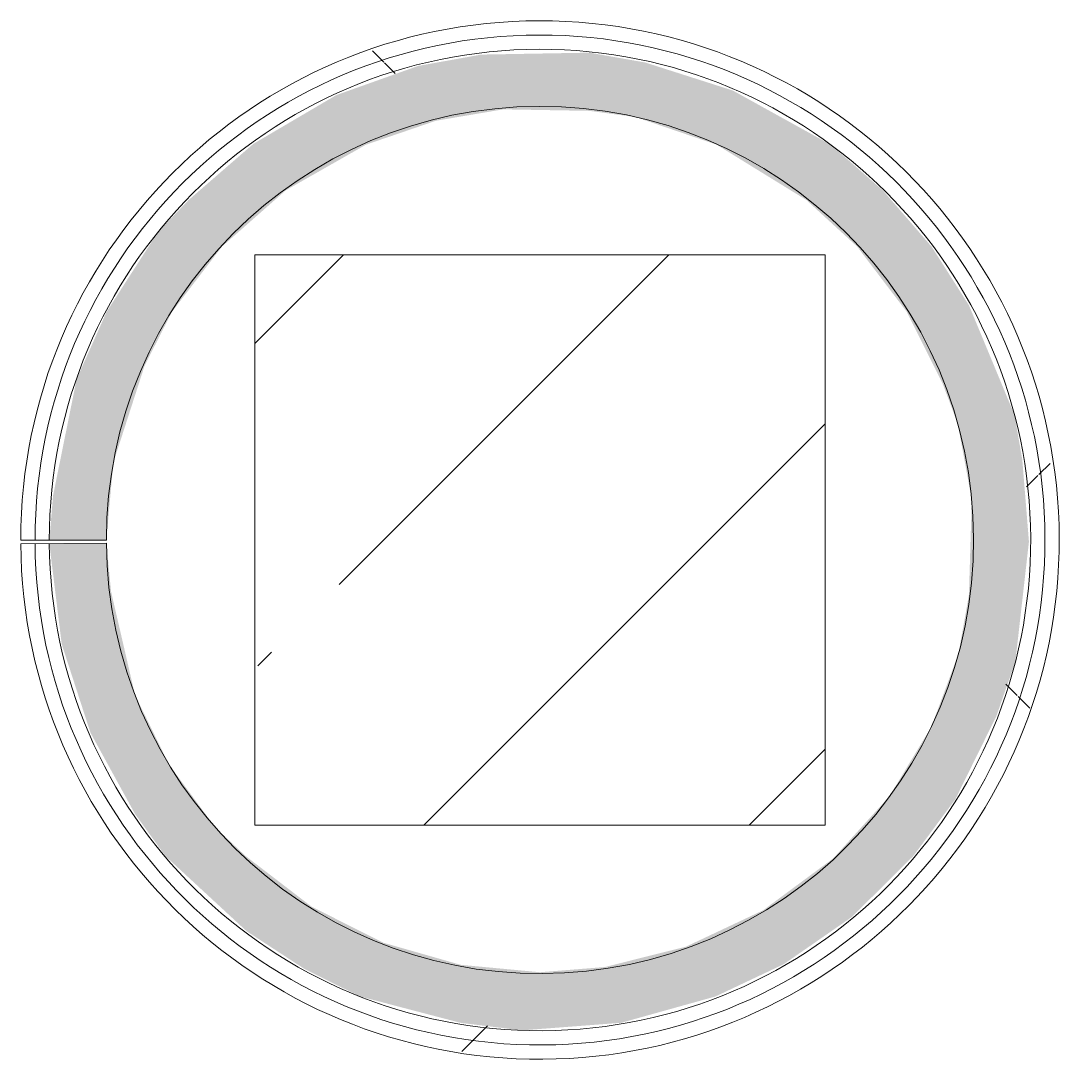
# Model space of a CAD drawing. Header units: millimetres. Extents: x 81676 to 276943, y -8553 to 29000.
# Drawn here: x 195968 to 196878, y 16565 to 17475 of the extents above; entities that cross this region are included whole.
import ezdxf

# ---------------------------------------------------------------- set-up
doc = ezdxf.new("R2010")
doc.units = ezdxf.units.MM
for name, color, linetype, lineweight in [('A-WALL', 7, 'Continuous', 9), ('I-WALL-3', 7, 'Continuous', 5), ('S-COLS-1', 7, 'Continuous', 5)]:
    doc.layers.add(name, color=color, linetype=linetype, lineweight=lineweight)
doc.layers.add('I-WALL-1', color=7, linetype='Continuous', lineweight=5, true_color=0xe7e7e7)
pattern_1 = [(45, (147962.96, 0), (-530.33, 530.33), []), (135, (147962.96, 0), (-530.33, -530.33), [])]

# ---------------------------------------------------------------- blocks, each defined once
blk = doc.blocks.new('BSC_Колонна _Прямоугольная - 500х500-22732503-1_6_3_птичка')
at = {"layer": 'S-COLS-1'}
h = blk.add_hatch(dxfattribs=at)
h.set_pattern_fill('FP_110', color=256, style=0, pattern_type=2)
h.set_pattern_definition([(45, (-48460, -17020), (-285.123, 285.123), []), (45, (-48174.88, -17020), (-285.123, 285.123), [504.031, -100.806, 16.764, -84.042])])
h.paths.add_polyline_path([(213.67, -250), (250, -250), (250, 250), (-250, 250), (-250, -250)])
for p, q in [((250, 250), (-250, 250)), ((-250, 250), (-250, -250)), ((250, -250), (250, 250)), ((-250, -250), (250, -250))]:
    blk.add_line(p, q, dxfattribs=at)

msp = doc.modelspace()

# ---------------------------------------------------------------- hatches: boundary and pattern name
at = {"layer": 'I-WALL-1'}
msp.add_hatch(color=256, dxfattribs=at).paths.add_polyline_path([(196407.02, 16590.3), (196494.12, 16596.94), (196576.74, 16620), (196636.63, 16648.33), (196696.32, 16689.74), (196750.08, 16743.04), (196786.92, 16792.8), (196822.96, 16865.85), (196839.5, 16913.24), (196851.42, 17018.52), (196845.58, 17090.58), (196838.73, 17129.71), (196798.84, 17225.71), (196766.1, 17277.12), (196723.41, 17326.42), (196677.7, 17366.41), (196591.82, 17413.92), (196515.07, 17438.45), (196466.21, 17447.05), (196371.34, 17445.35), (196316.14, 17435.41), (196244.5, 17409.88), (196171.89, 17367.22), (196115.05, 17317.94), (196088.2, 17289.88), (196043.16, 17220), (196016.93, 17161.03), (195996.28, 17058.98), (195992.97, 17020), (196042.96, 17020), (196049.05, 17087.78), (196076.55, 17172.95), (196100.48, 17220), (196144.25, 17277.12), (196200.19, 17326.42), (196270.47, 17366.41), (196331.73, 17387.37), (196390.73, 17397.38), (196466.21, 17396.06), (196506.77, 17390.64), (196577.78, 17366.41), (196656.37, 17317.94), (196700.86, 17277.12), (196744.33, 17220), (196775.86, 17156.81), (196788.94, 17122.28), (196801.31, 17055.37), (196798.84, 16972.03), (196789.65, 16920.32), (196766, 16856.51), (196729.38, 16795.69), (196680.08, 16741.11), (196618.39, 16695.46), (196550.92, 16663.68), (196479.78, 16645.79), (196422.96, 16641.23), (196353.5, 16647.73), (196286.15, 16666.95), (196222.96, 16698.59), (196165.01, 16743.04), (196138.37, 16768.19), (196098.02, 16822.99), (196068.09, 16884.1), (196047.08, 16974.92), (196042.97, 17017.31), (195992.97, 17016.95), (196003.85, 16928.75), (196029.04, 16851.11), (196068.09, 16779.9), (196094.7, 16743.04), (196165.85, 16677.22), (196216.57, 16644.12), (196264.93, 16620.09), (196353.5, 16596.85), (196374.01, 16594.34)])
at = {"layer": 'I-WALL-3'}
h = msp.add_hatch(dxfattribs=at)
h.set_pattern_fill('FP_170', color=256, style=0, pattern_type=2)
h.set_pattern_definition(pattern_1)
h.paths.add_polyline_path([(196387.84, 16566.36), (196495.55, 16572.38), (196569.88, 16591), (196636.63, 16620.02), (196694.35, 16656.56), (196743.77, 16698.85), (196801.46, 16770.26), (196830.48, 16820), (196855.81, 16881.69), (196872.16, 16948.38), (196875.04, 17055.37), (196862.95, 17129.71), (196838.73, 17200.99), (196804.61, 17264.92), (196757.22, 17326.42), (196703.3, 17376.42), (196644.77, 17415.58), (196571.53, 17448.43), (196506.77, 17465.75), (196439.32, 17473.48), (196353.11, 17468.07), (196285.7, 17452.32), (196222.44, 17427.1), (196154.78, 17385.9), (196103.5, 17342.52), (196047.45, 17274.29), (196015.53, 17220), (195986.81, 17144.85), (195973.97, 17092.59), (195967.97, 17020), (195980.46, 17020), (195987.12, 17095.89), (196017.47, 17193.36), (196047.45, 17251.76), (196097.81, 17317.94), (196138.99, 17358.34), (196199.59, 17401.12), (196289.39, 17440.21), (196353.81, 17455.63), (196423.31, 17461.26), (196506.77, 17452.95), (196581.6, 17431.42), (196650.24, 17397.83), (196706.44, 17357.83), (196763.18, 17300.47), (196798.84, 17251.11), (196828.41, 17195.67), (196852.84, 17121.35), (196863.75, 17055.37), (196864, 16984.08), (196841.81, 16882.06), (196815.5, 16818.73), (196769.37, 16747.21), (196731.34, 16704.18), (196673.6, 16656.66), (196607.75, 16619.19), (196536.88, 16593.62), (196479.78, 16581.3), (196374.01, 16581.79), (196303.94, 16595.38), (196236.94, 16620.09), (196165.85, 16661.8), (196116.54, 16702.64), (196068.09, 16757.87), (196029.04, 16821.31), (195999.66, 16896.24), (195987.35, 16942.21), (195974.7, 17016.82), (195967.97, 17016.77), (195982.88, 16910.6), (196006.74, 16840), (196038.07, 16779.94), (196080.45, 16722.42), (196140.86, 16664.91), (196199.69, 16625.17), (196264.93, 16594.75), (196334.71, 16574.92), (196374.01, 16568.59)])
h = msp.add_hatch(dxfattribs=at)
h.set_pattern_fill('FP_170', color=256, style=0, pattern_type=2)
h.set_pattern_definition(pattern_1)
h.paths.add_polyline_path([(196406.55, 16577.8), (196509.39, 16587.55), (196583.93, 16609.48), (196641.96, 16636.97), (196703.38, 16679.36), (196753.17, 16726.97), (196794.58, 16780.92), (196828.69, 16844.46), (196853.88, 16923.72), (196863.88, 17017.87), (196858.13, 17091.07), (196846.71, 17144.41), (196814.25, 17223.72), (196769.37, 17292.84), (196732.6, 17334.92), (196677.79, 17380.96), (196615.67, 17417.81), (196524.9, 17449.08), (196466.21, 17459.52), (196371.34, 17457.91), (196305.02, 17445.02), (196234.5, 17418.78), (196165.38, 17377.9), (196116.54, 17337.52), (196067.14, 17280.94), (196029.04, 17218.99), (195999.13, 17142.07), (195986.63, 17092.59), (195980.46, 17020), (195992.97, 17020.13), (196005.68, 17117.77), (196029.04, 17188.72), (196051.56, 17235.58), (196096.63, 17298.69), (196165.93, 17362.8), (196223.1, 17399.05), (196286.33, 17426.24), (196353.71, 17443.06), (196423.2, 17448.8), (196506.77, 17440.22), (196571.53, 17422.02), (196641.96, 17388.3), (196698.43, 17348.29), (196747.73, 17299.74), (196788.94, 17243.31), (196825.62, 17166.45), (196840.25, 17121.01), (196851.29, 17055.37), (196851.28, 16983.55), (196828.74, 16882.4), (196801.71, 16819.53), (196765.96, 16762.88), (196731.34, 16720.84), (196677.23, 16673.59), (196591.06, 16625.84), (196550.92, 16609.48), (196474.93, 16593.54), (196374.01, 16594.34), (196303.67, 16608.47), (196242.6, 16631.19), (196171.89, 16672.81), (196132.66, 16703.93), (196076.55, 16767.56), (196038.07, 16831.49), (196018.49, 16874.03), (195999.66, 16944.41), (195987.35, 17016.91), (195980.47, 17016.86), (195993.62, 16918.81), (196018.49, 16844.23), (196048.94, 16785.82), (196090.12, 16729.87), (196149.71, 16673.59), (196199.69, 16638.6), (196291.37, 16599.15), (196353.5, 16584.3), (196398.96, 16578.74)])

# ---------------------------------------------------------------- linework, layer by layer
at = {"layer": 'A-WALL'}
for radius in [442.5, 430]:
    msp.add_arc((196422.96, 17020), radius, 180.40614, 180, dxfattribs=at)
at = {"layer": 'I-WALL-3'}
for p, q in [((195967.96, 17020), (196042.96, 17020)), ((196042.97, 17017.31), (195967.97, 17016.77))]:
    msp.add_line(p, q, dxfattribs=at)
for radius in [455, 380]:
    msp.add_arc((196422.96, 17020), radius, 180.40614, 180, dxfattribs=at)

# ---------------------------------------------------------------- block references
at = {"layer": 'S-COLS-1'}
msp.add_blockref('BSC_Колонна _Прямоугольная - 500х500-22732503-1_6_3_птичка', (196422.96, 17020), dxfattribs=at)

doc.saveas('drawing.dxf')
